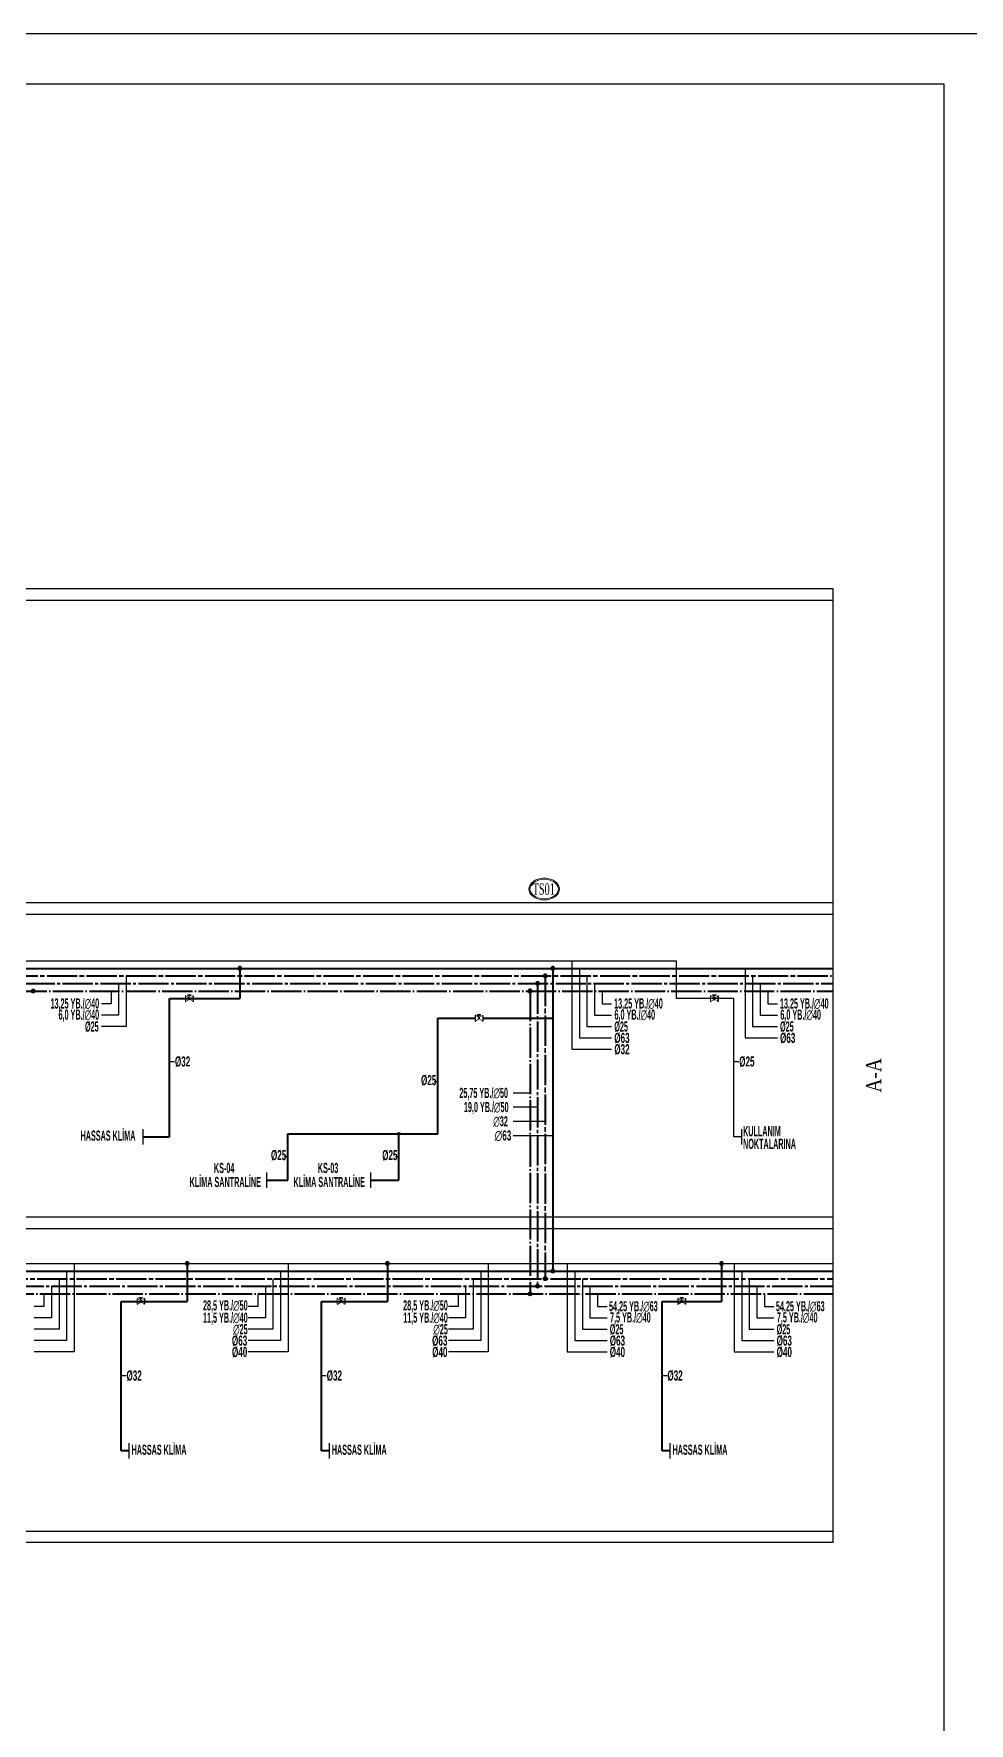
# Model space of a CAD drawing. Header units: centimetres. Extents: x 405464 to 563355, y 50011 to 66875.
# Drawn here: x 542857 to 544712, y 55663 to 59011 of the extents above; entities that cross this region are included whole.
import ezdxf
from ezdxf.enums import TextEntityAlignment as Align

# ---------------------------------------------------------------- set-up
doc = ezdxf.new("R2010")
doc.units = ezdxf.units.CM
for name, pattern in [('SICAKSU1', [75, 60, -6, 0, -3, 0, -6]), ('SIRKUL-1', [78, 60, -6, 0, -3, 0, -3, 0, -6]), ('SOGUKSU1', [72, 60, -6, 0, -6])]:
    doc.linetypes.add(name, pattern=pattern)
doc.layers.add('0-KRCN DI SU', color=41, linetype='D')
for name, color, linetype, lineweight in [('0-KRCN-ANTET', 71, 'Continuous', 30), ('0-KRCN-IST-KÜRESEL VANA', 4, 'Continuous', 25), ('0-KRCN-SHT YUMUŞAK SU ÇAP', 201, 'Continuous', 30), ('0-KRCN-SHT-02CIHAZ', 132, 'Continuous', 25), ('0-KRCN-SHT-03CIHAZ', 120, 'Continuous', 30), ('0-KRCN-SHT-05CIHAZ', 171, 'Continuous', 40), ('0-KRCN-SHT-KÜRESEL VANA', 4, 'Continuous', 25), ('0-KRCN-SHT-PROSES-BORU', 1, '0-Y_LINE', 40), ('0-KRCN-SHT-SICAKSU', 50, 'SICAKSU1', 40), ('0-KRCN-SHT-SIRKULASYON', 145, 'SIRKUL-1', 40), ('0-KRCN-SHT-SOGUKSU', 141, 'SOGUKSU1', 40), ('0-KRCN-SHT-YAZI-KOLADI-TEMİSSU', 2, 'Continuous', 35), ('0-KRCN-SHT-YAZI-ÇAP-TEMSU', 81, 'Continuous', 30), ('0-KRCN-Z-ANTET', 71, 'Continuous', 30)]:
    doc.layers.add(name, color=color, linetype=linetype, lineweight=lineweight)
doc.styles.add('BAYBURT XREF$0$TIMES', font='times.ttf')
doc.styles.add('BORU', font='AGENCYR.TTF')
doc.styles.add('CAP', font='ARIALNB.TTF')
doc.styles.get("Standard").update_dxf_attribs({"font": 'arial.ttf'})
doc.styles.add('YAZI', font='times.ttf')
doc.linetypes.add('0-Y_LINE', pattern='A,100,-0.5,["Y",BORU,S=9,R=0,X=0,Y=-4.5],-5', length=105.5)
doc.linetypes.add('D', pattern='A,12,-1,["D",Standard,S=1,R=0,X=-0.1,Y=-0.5],-1.6', length=14.6)

# ---------------------------------------------------------------- blocks, each defined once
blk = doc.blocks.new('DONUT')
at = {"layer": '0-KRCN-SHT-03CIHAZ'}
blk.add_hatch(color=256, dxfattribs=at).paths.add_polyline_path([(2.5, 0, 1), (-2.5, 0, 1)])
blk.add_circle((0, 0), 2.5, dxfattribs=at)
blk = doc.blocks.new('0-MEK-SHT-KÜRESELVANA')
at = {"layer": '0-KRCN-IST-KÜRESEL VANA'}
blk.add_hatch(color=256, dxfattribs=at).paths.add_polyline_path([(1.4, 0, 1), (-1.4, 0, 1)])
for p, q in [((-1.1, 0.9), (-4.2, 3)), ((-4.2, -3.1), (-4.2, 3)), ((-4.2, 3), (-4.2, -3.1)), ((-2.4, 4.6), (2.3, 4.6)), ((0, 4.6), (-2.4, 4.6)), ((0, 0), (0, 4.6)), ((2.3, 4.6), (0, 4.6)), ((1.1, 0.8), (4.3, 3)), ((4.3, -3.1), (4.3, 3)), ((4.3, 3), (4.3, -3.1)), ((-4.2, -3.1), (-1.1, -0.9)), ((4.3, -3.1), (1.1, -0.8))]:
    blk.add_line(p, q, dxfattribs=at)
for points in [[(-4.5, 3.7), (-5, 3.7), (-5, -3.8), (-4.5, -3.8)], [(4.6, 3.7), (5, 3.7), (5, -3.8), (4.6, -3.8)]]:
    blk.add_lwpolyline(points, close=True, dxfattribs=at)
blk.add_circle((0, 0), 1.42, dxfattribs=at)
blk.add_wipeout([(4.3, 3), (4.3, -3.1), (1.1, -0.9), (1.2, -0.8), (1.2, -0.7), (1.2, -0.7), (1.3, -0.6), (1.3, -0.5), (1.4, -0.4), (1.4, -0.3), (1.4, -0.2), (1.4, -0.1), (1.4, 0), (1.4, 0.1), (1.4, 0.2), (1.4, 0.2), (1.4, 0.3), (1.4, 0.4), (1.3, 0.5), (1.3, 0.6), (1.2, 0.7), (1.2, 0.7), (1.2, 0.8), (1.1, 0.8), (1.1, 0.9)]).dxf.layer = '0-KRCN-IST-KÜRESEL VANA'
blk.add_wipeout([(-4.2, 3), (-4.2, -3.1), (-1.1, -0.9), (-1.2, -0.8), (-1.2, -0.7), (-1.2, -0.7), (-1.3, -0.6), (-1.3, -0.5), (-1.4, -0.4), (-1.4, -0.3), (-1.4, -0.2), (-1.4, -0.1), (-1.4, 0), (-1.4, 0.1), (-1.4, 0.2), (-1.4, 0.2), (-1.4, 0.3), (-1.4, 0.4), (-1.3, 0.5), (-1.3, 0.6), (-1.2, 0.7), (-1.2, 0.7), (-1.2, 0.8), (-1.1, 0.8), (-1.1, 0.9)]).dxf.layer = '0-KRCN-IST-KÜRESEL VANA'
blk = doc.blocks.new('A$C75464483')
at = {"layer": '0-KRCN-SHT-YAZI-KOLADI-TEMİSSU', "lineweight": 20}
for points in [[(22.3, 5.7, -0.254464), (22.3, -5.7, -0.105847), (17.2, -11.7, -0.086514), (9.5, -15.7, -0.153914), (-10.7, -15.7, -0.086514), (-18.3, -11.7, -0.105847), (-23.5, -5.7, -0.254464), (-23.5, 5.7, -0.105847), (-18.3, 11.7, -0.086514), (-10.7, 15.7, -0.153914), (9.5, 15.7, -0.086514), (17.2, 11.7, -0.105847), (22.3, 5.7, -0.125236)], [(20.7, 4.9, -0.254464), (20.7, -4.9, -0.105847), (16.1, -10.3, -0.086514), (9, -14, -0.153914), (-10.1, -14, -0.086514), (-17.2, -10.3, -0.105847), (-21.9, -4.9, -0.254464), (-21.9, 4.9, -0.105847), (-17.2, 10.3, -0.086514), (-10.1, 14, -0.153914), (9, 14, -0.086514), (16.1, 10.3, -0.105847), (20.7, 4.9, -0.125236)]]:
    blk.add_lwpolyline(points, format="xyb", dxfattribs=at)
at = {"layer": '0-KRCN-SHT-YAZI-KOLADI-TEMİSSU', "style": 'YAZI', "width": 0.6}
blk.add_text('TS', height=18, rotation=360, dxfattribs=at).set_placement((0, 0), align=Align.MIDDLE_RIGHT)
blk.add_attdef('99', text='', height=18, rotation=360, dxfattribs=at).set_placement((0, 0), align=Align.MIDDLE_LEFT)

msp = doc.modelspace()

# ---------------------------------------------------------------- linework, layer by layer
at = {"layer": '0-KRCN DI SU', "linetype": 'D', "ltscale": 5}
for p, q in [((542231.2, 57174.1), (544130.9, 57174.1)), ((544130.9, 57174.1), (544130.9, 57099.1)), ((544245.3, 56825.3), (544245.3, 57099.1)), ((544260.6, 56825.3), (544245.3, 56825.3)), ((521715.5, 56574.1), (544442.4, 56574.1))]:
    msp.add_line(p, q, dxfattribs=at)
at = {"layer": '0-KRCN-SHT YUMUŞAK SU ÇAP', "linetype": 'Continuous'}
for p, q in [((543923.9, 57174.1), (543923.9, 56998.8)), ((543938.9, 57159.1), (543938.9, 57021.3)), ((544267.5, 57159.1), (544267.5, 57021.3)), ((543938.9, 57021.3), (544002.9, 57021.3)), ((544267.5, 57021.3), (544331.5, 57021.3)), ((543923.9, 56998.8), (544002.9, 56998.8)), ((543126.8, 56974.6), (543136.6, 56974.6)), ((544245.3, 56974.6), (544255, 56974.6)), ((543658.3, 56933.9), (543651.3, 56933.9)), ((543886.2, 56827.5), (543807.8, 56827.5)), ((543360.8, 56785.4), (543353.8, 56785.4)), ((543581.4, 56785.4), (543574.4, 56785.4)), ((542922.6, 56559.1), (542922.6, 56421.3)), ((542937.6, 56574.1), (542937.6, 56398.8)), ((543346.6, 56559.1), (543346.6, 56421.3)), ((543361.6, 56574.1), (543361.6, 56398.8)), ((543743.5, 56559.1), (543743.5, 56421.3)), ((543758.5, 56574.1), (543758.5, 56398.8)), ((543914.9, 56574.1), (543914.9, 56398.8)), ((543929.9, 56559.1), (543929.9, 56421.3)), ((544245.7, 56574.1), (544245.7, 56398.8)), ((544260.7, 56559.1), (544260.7, 56421.3)), ((542922.6, 56421.3), (542858.5, 56421.3)), ((543346.6, 56421.3), (543282.6, 56421.3)), ((543743.5, 56421.3), (543679.4, 56421.3)), ((543929.9, 56421.3), (543994, 56421.3)), ((544260.7, 56421.3), (544324.7, 56421.3)), ((542937.6, 56398.8), (542858.5, 56398.8)), ((543361.6, 56398.8), (543282.6, 56398.8)), ((543758.5, 56398.8), (543679.4, 56398.8)), ((543914.9, 56398.8), (543994, 56398.8)), ((544245.7, 56398.8), (544324.7, 56398.8)), ((543030.7, 56352.1), (543040.5, 56352.1)), ((543427.5, 56352.1), (543437.3, 56352.1)), ((544102.9, 56352.1), (544112.7, 56352.1))]:
    msp.add_line(p, q, dxfattribs=at)
at = {"layer": '0-KRCN-SHT-02CIHAZ', "color": 8}
for p, q in [((544442.4, 57911.3), (519319.8, 57911.3)), ((544442.4, 56021.3), (544442.4, 57911.3)), ((519319.8, 57888.8), (544442.4, 57888.8)), ((544442.4, 57288.8), (519319.8, 57288.8)), ((519319.8, 57266.3), (544442.4, 57266.3)), ((544442.4, 56666.3), (519319.8, 56666.3)), ((519319.8, 56643.8), (544442.4, 56643.8)), ((519319.8, 56043.8), (544442.4, 56043.8)), ((544442.4, 56021.3), (519319.8, 56021.3))]:
    msp.add_line(p, q, dxfattribs=at)
at = {"layer": '0-KRCN-SHT-PROSES-BORU'}
for p, q in [((536109.2, 57159.1), (544442.4, 57159.1)), ((543265.9, 57159.1), (543265.9, 57099.1)), ((543886.2, 57159.1), (543886.2, 56559.1)), ((543126.8, 56825.3), (543126.8, 57099.1)), ((543658.3, 57060.4), (543886.2, 57060.4)), ((543658.3, 56831.3), (543658.3, 57060.4)), ((543073.8, 56825.3), (543126.8, 56825.3)), ((543360.8, 56831.3), (543658.3, 56831.3)), ((543360.8, 56739.4), (543360.8, 56831.3)), ((543581.4, 56739.4), (543581.4, 56831.3)), ((543318.9, 56739.4), (543360.8, 56739.4)), ((543524.8, 56739.4), (543581.4, 56739.4)), ((521644.3, 56559.1), (544442.4, 56559.1)), ((543161.5, 56574.1), (543161.5, 56499.1)), ((543558.4, 56574.1), (543558.4, 56499.1)), ((544220.8, 56574.1), (544220.8, 56499.1)), ((543030.7, 56202.8), (543030.7, 56499.1)), ((543427.5, 56202.8), (543427.5, 56499.1)), ((544102.9, 56202.8), (544102.9, 56499.1)), ((543046, 56202.8), (543030.7, 56202.8)), ((543442.8, 56202.8), (543427.5, 56202.8)), ((544118.3, 56202.8), (544102.9, 56202.8))]:
    msp.add_line(p, q, dxfattribs=at)
at = {"layer": '0-KRCN-SHT-SICAKSU'}
for p, q in [((528100, 57129.1), (544442.4, 57129.1)), ((543856.2, 57129.1), (543856.2, 56529.1)), ((526574.1, 56529.1), (544442.4, 56529.1))]:
    msp.add_line(p, q, dxfattribs=at)
at = {"layer": '0-KRCN-SHT-SIRKULASYON'}
for p, q in [((528085, 57144.1), (544442.4, 57144.1)), ((543871.2, 57144.1), (543871.2, 56544.1)), ((527987, 56544.1), (544442.4, 56544.1))]:
    msp.add_line(p, q, dxfattribs=at)
at = {"layer": '0-KRCN-SHT-SOGUKSU'}
for p, q in [((528115, 57114.1), (544442.4, 57114.1)), ((543841.2, 57114.1), (543841.2, 56514.1)), ((528017, 56514.1), (544442.4, 56514.1))]:
    msp.add_line(p, q, dxfattribs=at)
at = {"layer": '0-KRCN-SHT-YAZI-ÇAP-TEMSU', "linetype": 'Continuous'}
for p, q in [((543025.6, 57129.1), (543025.6, 57066.3)), ((543040.6, 57144.1), (543040.6, 57043.8)), ((543953.9, 57144.1), (543953.9, 57043.8)), ((543968.9, 57129.1), (543968.9, 57066.3)), ((544282.5, 57144.1), (544282.5, 57043.8)), ((544297.5, 57129.1), (544297.5, 57066.3)), ((543010.6, 57088.8), (542991.5, 57088.8)), ((543010.6, 57114.1), (543010.6, 57088.8)), ((543983.9, 57114.1), (543983.9, 57088.8)), ((543983.9, 57088.8), (544002.9, 57088.8)), ((544312.5, 57114.1), (544312.5, 57088.8)), ((544312.5, 57088.8), (544331.5, 57088.8)), ((543025.6, 57066.3), (542991.5, 57066.3)), ((543968.9, 57066.3), (544002.9, 57066.3)), ((544297.5, 57066.3), (544331.5, 57066.3)), ((543040.6, 57043.8), (542991.5, 57043.8)), ((543953.9, 57043.8), (544002.9, 57043.8)), ((544282.5, 57043.8), (544331.5, 57043.8)), ((543841.2, 56911.8), (543807.8, 56911.8)), ((543856.2, 56883.7), (543807.8, 56883.7)), ((543871.2, 56855.6), (543807.8, 56855.6)), ((543073.8, 56840.3), (543073.8, 56810.3)), ((544260.6, 56840.3), (544260.6, 56810.3)), ((543318.9, 56754.4), (543318.9, 56724.4)), ((543524.8, 56754.4), (543524.8, 56724.4)), ((542892.6, 56529.1), (542892.6, 56466.3)), ((542907.6, 56544.1), (542907.6, 56443.8)), ((543316.6, 56529.1), (543316.6, 56466.3)), ((543331.6, 56544.1), (543331.6, 56443.8)), ((543713.5, 56529.1), (543713.5, 56466.3)), ((543728.5, 56544.1), (543728.5, 56443.8)), ((543944.9, 56544.1), (543944.9, 56443.8)), ((543959.9, 56529.1), (543959.9, 56466.3)), ((544275.7, 56544.1), (544275.7, 56443.8)), ((544290.7, 56529.1), (544290.7, 56466.3)), ((542877.6, 56488.8), (542858.5, 56488.8)), ((542877.6, 56514.1), (542877.6, 56488.8)), ((543301.6, 56488.8), (543282.6, 56488.8)), ((543301.6, 56514.1), (543301.6, 56488.8)), ((543698.5, 56488.8), (543679.4, 56488.8)), ((543698.5, 56514.1), (543698.5, 56488.8)), ((543974.9, 56514.1), (543974.9, 56488.8)), ((543974.9, 56488.8), (543994, 56488.8)), ((544305.7, 56514.1), (544305.7, 56488.8)), ((544305.7, 56488.8), (544324.7, 56488.8)), ((542892.6, 56466.3), (542858.5, 56466.3)), ((543316.6, 56466.3), (543282.6, 56466.3)), ((543713.5, 56466.3), (543679.4, 56466.3)), ((543959.9, 56466.3), (543994, 56466.3)), ((544290.7, 56466.3), (544324.7, 56466.3)), ((542907.6, 56443.8), (542858.5, 56443.8)), ((543331.6, 56443.8), (543282.6, 56443.8)), ((543728.5, 56443.8), (543679.4, 56443.8)), ((543944.9, 56443.8), (543994, 56443.8)), ((544275.7, 56443.8), (544324.7, 56443.8)), ((543046, 56217.8), (543046, 56187.8)), ((543442.8, 56217.8), (543442.8, 56187.8)), ((544118.3, 56217.8), (544118.3, 56187.8))]:
    msp.add_line(p, q, dxfattribs=at)

# ---------------------------------------------------------------- block references
at = {"layer": '0-KRCN-SHT-03CIHAZ', "yscale": 1.5, "zscale": 1.5}
for p, xscale in [((543265.9, 57159.1), -1.5), ((543886.2, 57159.1), -1.5), ((543856.2, 57129.1), -1.5), ((543871.2, 57144.1), -1.5), ((542856.1, 57114.1), 1.5), ((543841.2, 57114.1), -1.5), ((543161.5, 56574.1), -1.5), ((543558.4, 56574.1), -1.5), ((543886.2, 56559.1), 1.5), ((544220.8, 56574.1), -1.5), ((543841.2, 56514.1), 1.5), ((543856.2, 56529.1), 1.5), ((543871.2, 56544.1), 1.5)]:
    msp.add_blockref('DONUT', p, dxfattribs=dict(at, xscale=xscale))
at = {"layer": '0-KRCN-SHT-05CIHAZ'}
msp.add_blockref('DONUT', (543581.4, 56831.3), dxfattribs=at)
at = {"layer": '0-KRCN-SHT-YAZI-KOLADI-TEMİSSU', "lineweight": 20, "xscale": 1.25, "yscale": 1.25, "zscale": 1.25}
msp.add_blockref('A$C75464483', (543870, 57316.2), dxfattribs=at).add_auto_attribs({'99': '01'})

# ---------------------------------------------------------------- texts
at = {"layer": '0-KRCN-ANTET', "style": 'BAYBURT XREF$0$TIMES', "width": 0.85}
msp.add_text('A-A', height=30, rotation=90, dxfattribs=at).set_placement((544522.3, 56947), align=Align.MIDDLE)
at = {"layer": '0-KRCN-SHT YUMUŞAK SU ÇAP', "linetype": 'Continuous', "style": 'CAP', "width": 0.7}
for s, p in [('Ø63', (544008.2, 57021.3)), ('Ø63', (544336.8, 57021.3)), ('Ø32', (544008.2, 56998.8)), ('Ø32', (543137.3, 56974.6)), ('Ø25', (544255.8, 56974.6)), ('Ø63', (543250.2, 56421.3)), ('Ø63', (543647, 56421.3)), ('Ø63', (543999.2, 56421.3)), ('Ø63', (544330, 56421.3)), ('Ø40', (543250.3, 56398.8)), ('Ø40', (543647.2, 56398.8)), ('Ø40', (543999.2, 56398.8)), ('Ø40', (544330, 56398.8)), ('Ø32', (543041.2, 56352.1)), ('Ø32', (543438.1, 56352.1)), ('Ø32', (544113.5, 56352.1))]:
    msp.add_text(s, height=20, dxfattribs=at).set_placement(p, align=Align.MIDDLE_LEFT)
for s, p in [('Ø25', (543625.1, 56927.6)), ('∅63', (543771, 56817.9)), ('Ø25', (543327.6, 56779)), ('Ø25', (543548.1, 56779))]:
    msp.add_text(s, height=20, dxfattribs=at).set_placement(p)
at = {"layer": '0-KRCN-SHT-YAZI-ÇAP-TEMSU', "linetype": 'Continuous', "style": 'CAP', "width": 0.6}
for s, p in [('13,25 YB./∅40', (542890.6, 57089.5)), ('13,25 YB./∅40', (544007.9, 57089.5)), ('13,25 YB./∅40', (544336.5, 57089.5)), ('6,0 YB./∅40', (542906.5, 57067.4)), ('Ø25', (542959, 57043.8)), ('Ø25', (544008.2, 57043.8)), ('6,0 YB./∅40', (544008.6, 57067.4)), ('Ø25', (544336.8, 57043.8)), ('6,0 YB./∅40', (544337.3, 57067.4)), ('28,5 YB./∅50', (543192.9, 56491.2)), ('28,5 YB./∅50', (543589.7, 56491.2)), ('54,25 YB./∅63', (543997.8, 56489.5)), ('54,25 YB./∅63', (544328.6, 56489.5)), ('11,5 YB./∅40', (543192.9, 56466.8)), ('∅25', (543252.5, 56444)), ('11,5 YB./∅40', (543589.7, 56466.8)), ('∅25', (543649.4, 56444)), ('Ø25', (543999.2, 56443.8)), ('7,5 YB./∅40', (543999.8, 56467.4)), ('Ø25', (544330, 56443.8)), ('7,5 YB./∅40', (544330.5, 56467.4))]:
    msp.add_text(s, height=20, dxfattribs=at).set_placement(p, align=Align.MIDDLE_LEFT)
for s, p in [('25,75 YB./∅50', (543701, 56902.3)), ('19,0 YB./∅50', (543710.1, 56874.2)), ('∅32', (543768.3, 56846)), ('HASSAS KLİMA ', (542950.2, 56817.6)), ('KULLANIM ', (544263.5, 56826.4)), ('NOKTALARINA', (544263.5, 56801.4)), ('KS-04', (543214.6, 56753.6)), ('KS-03', (543420.5, 56753.6)), ('KLİMA SANTRALİNE', (543166.4, 56725.7)), ('KLİMA SANTRALİNE', (543372.3, 56725.7)), ('HASSAS KLİMA ', (543051.3, 56195.1)), ('HASSAS KLİMA ', (543448.2, 56195.1)), ('HASSAS KLİMA ', (544123.6, 56195.1))]:
    msp.add_text(s, height=20, dxfattribs=at).set_placement(p)

# ---------------------------------------------------------------- next in the draw order: block references
at = {"layer": '0-KRCN-SHT-KÜRESEL VANA', "yscale": 1.5, "zscale": 1.5}
for p, xscale in [((543165.7, 57099.1), 1.5), ((544206.4, 57099.1), -1.5), ((543740.2, 57060.4), 1.5), ((543069.6, 56499.1), 1.5), ((543466.4, 56499.1), 1.5), ((544141.8, 56499.1), 1.5)]:
    msp.add_blockref('0-MEK-SHT-KÜRESELVANA', p, dxfattribs=dict(at, xscale=xscale))

# ---------------------------------------------------------------- next in the draw order: linework, layer by layer
at = {"layer": '0-KRCN DI SU', "linetype": 'D', "ltscale": 5}
msp.add_line((544245.3, 57099.1), (544130.9, 57099.1), dxfattribs=at)
at = {"layer": '0-KRCN-SHT-PROSES-BORU'}
for p, q in [((543126.8, 57099.1), (543265.9, 57099.1)), ((543030.7, 56499.1), (543161.5, 56499.1)), ((543427.5, 56499.1), (543558.4, 56499.1)), ((544102.9, 56499.1), (544220.8, 56499.1))]:
    msp.add_line(p, q, dxfattribs=at)
at = {"layer": '0-KRCN-Z-ANTET'}
for points in [[(405464.1, 50011.3), (563355.4, 50011.3), (563355.4, 59011.3), (405464.1, 59011.3)], [(503064.1, 50111.3), (544661.8, 50111.3), (544661.8, 58911.3), (503064.1, 58911.3)]]:
    msp.add_lwpolyline(points, close=True, dxfattribs=at)

doc.saveas('drawing.dxf')
